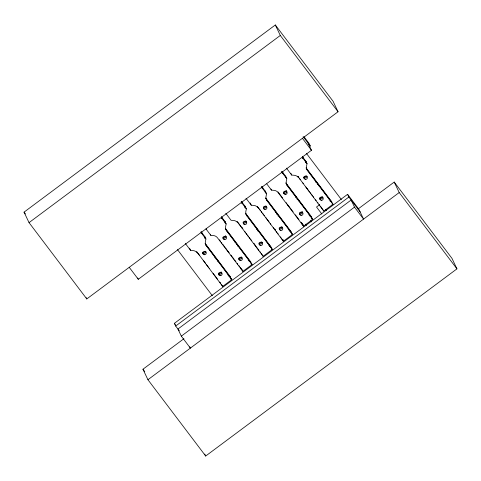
<?xml version="1.0" encoding="UTF-8"?>
<svg xmlns="http://www.w3.org/2000/svg" width="481" height="481" viewBox="0 0 481 481"><rect width="100%" height="100%" fill="white"/><g stroke="black" fill="none" stroke-linecap="round" stroke-linejoin="round"><path stroke-width="0.72" d="M204.659 238.287L204.864 236.772L204.467 236.201M224.928 222.883L225.09 221.705L224.687 221.14M245.13 207.99L245.31 206.638L244.913 206.072M265.332 193.091L265.536 191.576L265.133 191.005M285.6 177.693L285.762 176.509L285.359 175.944M305.802 162.794L305.982 161.448L305.585 160.876M204.864 236.772L205.922 238.997L205.423 241.402A5.928 5.814 -25.4 0 0 206.457 246.031L231.86 279.599L222.667 286.442L196.639 251.563M225.09 221.705L226.148 223.936L225.643 226.341A5.928 5.814 -25.4 0 0 226.677 230.97L252.08 264.532L242.887 271.38L217.484 237.818A5.928 5.814 -25.4 0 0 213.293 235.54L210.822 235.347L206.09 229.094M245.009 207.738L245.262 206.535L241.721 201.852M245.31 206.638L246.368 208.868L245.869 211.273A5.928 5.814 -25.4 0 0 246.903 215.903L272.306 249.465L263.113 256.313L237.085 221.434M265.235 192.671L265.488 191.468L261.941 186.79M265.536 191.576L266.594 193.801L266.089 196.206A5.928 5.814 -25.4 0 0 267.129 200.836L292.532 234.403L283.339 241.252L257.311 206.367M285.461 177.609L285.708 176.407L282.167 171.723M285.762 176.509L286.814 178.74L286.315 181.145A5.928 5.814 -25.4 0 0 287.349 185.774L312.752 219.336L303.559 226.184L278.156 192.622A5.928 5.814 -25.4 0 0 273.966 190.344L271.494 190.151L266.763 183.898M305.682 162.542L305.934 161.339L302.393 156.662M305.982 161.448L307.04 163.672L306.541 166.077A5.928 5.814 -25.4 0 0 307.575 170.707L332.978 204.269L323.785 211.117L297.757 176.238L297.967 176.515M24.05 212.139L275.318 24.97L333.068 101.275L338.047 111.766L86.784 298.935L29.034 222.631L24.05 212.139L25.403 213.931M29.034 222.631L280.297 35.462L275.318 24.97M129.227 267.316L138.287 279.287L311.472 150.282L308.093 143.176M201.575 233.471L202.098 233.081L201.208 231.908M221.464 218.657L222.324 218.013L221.434 216.847M241.757 203.541L242.55 202.952L241.66 201.779M262.127 188.366L262.77 187.885L261.88 186.718M282.209 173.407L282.996 172.823L282.106 171.651M302.357 158.399L303.222 157.756L302.333 156.584M214.785 257.78L215.362 257.347L205.832 244.715A5.928 5.814 -25.4 0 1 205.261 243.795L205.159 243.578M235.011 242.713L235.582 242.286L226.052 229.653A5.928 5.814 -25.4 0 1 225.487 228.728L225.355 228.439M255.231 227.645L255.808 227.218L246.278 214.586A5.928 5.814 -25.4 0 1 245.707 213.66L245.544 213.305M275.457 212.584L275.938 212.019M295.683 197.517L296.254 197.09L310.221 215.524M315.903 182.455L316.48 182.022L330.447 200.463M216.143 259.632L216.721 259.205L218.23 261.111L231.86 279.599M236.369 244.57L236.941 244.144L251.623 263.666M256.589 229.503L257.167 229.076L271.783 248.509M276.815 214.442L277.387 214.009L291.967 233.381M297.042 199.374L297.613 198.948M317.262 184.307L317.839 183.88M217.34 261.153L217.917 260.726M237.566 246.086L238.137 245.659M257.786 231.024L258.363 230.597M278.012 215.957L278.589 215.53M298.238 200.896L298.809 200.463M318.458 185.828L319.035 185.401M319.42 204.864L316.528 207.016L321.813 213.997M228 275.192L228.571 274.765M248.22 260.125L248.797 259.698M268.446 245.063L269.017 244.637M288.672 229.996L289.243 229.569M308.892 214.935L309.469 214.502M329.118 199.868L329.689 199.441M228.848 276.347L229.419 275.92M249.068 261.285L249.645 260.858M269.294 246.218L269.865 245.791M289.52 231.157L290.091 230.724M309.74 216.089L310.317 215.662M329.966 201.022L330.537 200.595M230.676 278.944L231.247 278.517M242.28 270.298L242.857 269.871M250.896 263.877L251.473 263.45M283.303 239.742L282.726 240.169L281.812 238.871M302.952 225.102L303.523 224.675M311.568 218.687L312.145 218.254M230.982 279.383L231.553 278.956M251.202 264.322L251.761 263.871L252.08 264.532M271.428 249.254L271.825 248.569M291.648 234.187L292.214 233.742L292.532 234.403M311.874 219.126L312.452 218.699L312.229 218.38M332.1 204.058L332.66 203.607L332.978 204.269M179.305 330.826L175.679 326.04L174.393 323.334L347.577 194.33L358.898 209.289L363.558 219.102L354.503 207.137L351.124 200.03L177.946 329.034L181.319 336.141L190.38 348.106L189.767 346.819M175.679 326.04L348.863 197.036L347.577 194.33M181.319 336.141L354.503 207.137M358.062 208.994L394.216 182.065L451.966 258.369L456.95 268.861L205.682 456.03L147.932 379.725L142.953 369.234L183.922 338.714M147.932 379.725L399.2 192.556L394.216 182.065M286.46 168.14L291.72 175.084L294.186 175.276A5.928 5.814 -25.4 0 1 298.382 177.555M246.013 198.268L251.274 205.219L253.74 205.411A5.928 5.814 -25.4 0 1 257.936 207.684M185.341 243.464L190.602 250.409L193.067 250.601A5.928 5.814 -25.4 0 1 197.264 252.88M206.571 229.287L206.115 228.758M249.17 237.446L249.392 237.71M228.782 252.309L229.215 252.832M289.388 207.034L290.277 208.147M281.95 171.951L282.684 172.769L282.149 171.885M228.715 252.23L228.349 251.767M208.489 267.292L207.702 266.282M309.542 191.889L308.646 190.729M289.321 206.95L289.021 206.571M269.095 222.018L268.711 221.531M241.33 201.87L242.238 202.898L241.546 201.792M200.884 231.998L201.792 233.026L201.256 232.149M310.161 192.634L310.504 193.079M249.489 237.83L249.892 238.36M228.265 251.659L228.012 251.335M288.853 206.361L287.969 205.195M268.632 221.422L268.284 220.971M248.406 236.49L247.613 235.45M209.205 268.17L209.445 268.488M280.297 35.462L338.047 111.766M399.2 192.556L456.95 268.861M304.094 136.875L309.073 143.458L310.359 146.164L303.114 136.592M348.863 197.036L360.185 211.995M302.411 138.312L311.472 150.282M306.481 153.463L341.36 199.543M302.308 157.419L307.04 163.672M331.872 201.942L306.469 168.374A5.928 5.814 -25.4 0 1 306.132 167.881M306.163 167.959L306.379 168.47A5.928 5.814 -25.4 0 0 306.95 169.39L316.336 181.818M325.559 209.391L326.437 210.552M298.148 176.755L298.749 177.549M299.254 178.223L300.276 179.569M302.826 182.936L303.337 183.61M305.886 186.983L306.644 187.987M311.243 194.059L312.476 195.689M313.095 196.507L313.714 197.318M315.56 199.765L316.179 200.583M317.412 202.212L318.031 203.024M319.264 204.659L319.883 205.471M281.559 171.789L286.814 178.74M311.646 217.003L286.243 183.441A5.928 5.814 -25.4 0 1 285.906 182.948M285.967 183.099L286.153 183.532A5.928 5.814 -25.4 0 0 286.724 184.457L296.11 196.885M310.323 220.737L311.201 221.903M305.694 224.188L306.577 225.349M301.563 222.673L302.453 223.851M278.012 191.937L282.545 197.925M286.171 202.717L286.423 203.048M290.404 208.309L293.097 211.868M295.34 214.833L298.929 219.576M261.333 186.856L266.594 193.801M291.42 232.07L266.017 198.509A5.928 5.814 -25.4 0 1 265.686 198.01M265.74 198.166L265.897 198.527A5.928 5.814 -25.4 0 0 266.504 199.519L275.89 211.947M277.387 214.009L276.034 212.157M274.651 228.908L275.547 230.086M258.297 207.678L258.808 208.351M259.319 209.025L260.341 210.371M261.357 211.718L261.868 212.392M262.891 213.744L263.402 214.418M263.907 215.091L264.418 215.765M265.951 217.785L266.258 218.194M268.2 220.857L267.929 220.502M270.178 223.376L270.797 224.188M273.262 227.453L273.881 228.265M274.501 229.082L275.114 229.894M276.347 231.523L276.966 232.341M277.585 233.159L278.198 233.97M241.113 201.918L246.368 208.868M271.2 247.132L245.797 213.57A5.928 5.814 -25.4 0 1 245.623 213.33M257.167 229.076L255.808 227.218M241.949 227.483L242.839 228.661M253.986 243.38L254.876 244.558M237.566 222.066L242.55 228.655M244.817 231.65L245.725 232.852M250.403 239.033L251.749 240.813M254.443 244.366L258.928 250.294M225.787 213.336L231.048 220.28L233.513 220.472A5.928 5.814 -25.4 0 1 237.71 222.751M221.494 216.919L225.036 221.603M221.41 217.677L226.148 223.936M250.974 262.199L225.571 228.637A5.928 5.814 -25.4 0 1 225.397 228.397M236.941 244.144L235.582 242.286M219.378 239.827L220.4 241.173M221.422 242.526L221.933 243.2M222.95 244.546L223.461 245.22M223.972 245.893L224.994 247.24M225.499 247.913L225.811 248.328M230.964 255.134L232.197 256.764M232.816 257.582L234.049 259.211M234.668 260.029L235.9 261.658M237.133 263.287L237.752 264.099M238.985 265.734L239.778 266.781M227.747 250.992L226.942 249.904M201.268 231.986L204.816 236.664M201.19 232.744L205.922 238.997M230.748 277.266L205.345 243.699A5.928 5.814 -25.4 0 1 205.177 243.458M216.721 259.205L215.362 257.347M197.12 252.2L199.387 255.195M203.463 260.582L205.646 263.474M207.527 266.053L207.257 265.698M213.095 273.31L217.586 279.239M177.447 249.585L212.319 295.665M174.393 323.334L175.3 324.531M142.953 369.234L144.757 371.621M308.555 190.614L308.285 190.254M320.731 206.596L321.055 207.034M260.059 251.791L260.486 252.369M286.544 203.21L286.916 203.734M280.393 236.874L280.657 237.235M225.872 248.406L226.292 248.996M219.721 282.07L220.033 282.497M207.077 265.452L206.235 264.297M308.105 190.007L307.239 188.805M287.878 205.074L287.614 204.708M267.658 220.136L266.907 219.102M306.884 188.305L307.143 188.666M246.212 233.501L246.993 234.602M280.754 237.373L281.096 237.855M220.082 282.569L220.424 283.05M330.489 200.529L332.413 203.253M321.302 207.377L321.548 207.726M321.747 208.014L322.973 209.752M310.269 215.596L312.211 218.35M301.076 222.444L303.559 226.184M261.279 253.499L262.548 255.297M240.452 267.707L241.264 268.855M241.769 269.576L242.887 271.38M221.242 284.211L222.054 285.365M222.144 285.486L222.667 286.442M323.286 210.191L323.785 211.117M282.9 240.41L283.339 241.252M262.692 255.501L263.113 256.313M312.434 218.675L312.752 219.336M271.987 248.803L272.306 249.465M206.295 228.697L206.583 229.142M330.742 200.878L331.295 202.044M322.601 196.97L322.913 197.625M306.95 169.39L307.575 170.707M319.612 198.527L320.16 199.681M306.866 176.268L307.064 176.677M303.758 177.579L304.305 178.734M290.927 173.413L291.72 175.084M310.516 215.945L311.069 217.111M302.302 211.868L302.693 212.692M286.724 184.457L287.349 185.774M299.429 213.672L299.934 214.742M286.562 191.167L286.838 191.745M301.322 222.793L301.876 223.96M284.079 193.801L283.531 192.647A1.72 1.69 -25.4 0 0 286.375 190.692M270.965 189.039L271.494 190.151M290.29 231.012L290.843 232.173M282.233 227.26L282.467 227.754M266.504 199.519L267.129 200.836M279.202 228.74L279.708 229.81M266.612 206.812L266.264 206.066A1.72 1.69 -25.4 0 1 263.329 207.666M263.347 207.792L263.859 208.862M250.216 202.988L251.274 205.219M270.069 246.074L270.623 247.24M261.929 242.159L262.241 242.821M246.278 214.586L246.903 215.903M259.018 243.885L259.487 244.877M246.194 221.464L246.392 221.873M243.164 222.944L243.633 223.93M249.843 261.141L250.397 262.307M241.63 257.064L242.021 257.888M226.052 229.653L226.677 230.97M238.835 259.037L239.261 259.938M225.817 236.201L225.697 235.955A1.72 1.69 -25.4 0 1 222.992 237.903M225.932 236.448L226.166 236.941M240.65 267.989L241.203 269.156M222.937 238.005L223.406 238.991M210.293 234.229L210.822 235.347M229.617 276.202L230.171 277.369M221.561 272.456L221.795 272.949M205.832 244.715L206.457 246.031M218.608 274.098L219.035 275.006M205.627 251.347L205.94 252.002M202.754 253.15L203.186 254.058M189.544 248.184L190.602 250.409M137.674 277.994L138.287 279.287M204.75 454.064L205.682 456.03M86.159 297.625L86.784 298.935M322.036 196.885A1.72 1.69 -25.4 0 1 319.673 197.853M306.235 175.775A1.72 1.69 -25.4 0 1 303.818 176.906M306.77 176.268A1.72 1.69 -25.4 0 1 303.776 177.531M322.607 197.042A1.72 1.69 -25.4 0 1 319.631 198.479M286.051 190.668A1.72 1.69 -25.4 0 1 283.598 191.973M301.815 211.953A1.72 1.69 -25.4 0 1 299.447 212.915M302.345 211.941A1.72 1.69 -25.4 0 1 299.404 213.546M281.644 226.852A1.72 1.69 -25.4 0 1 279.227 227.982M265.734 206.072A1.72 1.69 -25.4 0 1 263.372 207.034M282.07 226.846A1.72 1.69 -25.4 0 1 279.184 228.607M245.563 220.965A1.72 1.69 -25.4 0 1 243.145 222.102M261.417 241.913A1.72 1.69 -25.4 0 1 259 243.049M245.989 220.965A1.72 1.69 -25.4 0 1 243.103 222.727M261.935 242.238A1.72 1.69 -25.4 0 1 259.067 243.783M205.597 251.256A1.72 1.69 -25.4 0 1 202.766 252.97M221.398 272.042A1.72 1.69 -25.4 0 1 218.621 273.917M220.971 272.042A1.72 1.69 -25.4 0 1 218.554 273.178M205.062 251.262A1.72 1.69 -25.4 0 1 202.699 252.23M241.672 257.137A1.72 1.69 -25.4 0 1 238.847 258.85M225.379 235.858A1.72 1.69 -25.4 0 1 222.925 237.163M241.143 257.149A1.72 1.69 -25.4 0 1 238.774 258.111M305.399 179.383A1.72 1.69 -25.4 0 0 307.287 177.092A1.72 1.69 -25.4 0 0 304.359 176.647A1.72 1.69 -25.4 0 0 305.399 179.383M321.254 200.324A1.72 1.69 -25.4 0 0 323.142 198.034A1.72 1.69 -25.4 0 0 320.214 197.595A1.72 1.69 -25.4 0 0 321.254 200.324M285.179 194.444A1.72 1.69 -25.4 0 0 287.067 192.153A1.72 1.69 -25.4 0 0 284.139 191.715A1.72 1.69 -25.4 0 0 285.179 194.444M301.028 215.392A1.72 1.69 -25.4 0 0 302.922 213.101A1.72 1.69 -25.4 0 0 299.988 212.662A1.72 1.69 -25.4 0 0 301.028 215.392M264.953 209.512A1.72 1.69 -25.4 0 0 266.841 207.221A1.72 1.69 -25.4 0 0 263.913 206.782A1.72 1.69 -25.4 0 0 264.953 209.512M280.808 230.459A1.72 1.69 -25.4 0 0 282.696 228.168A1.72 1.69 -25.4 0 0 279.768 227.723A1.72 1.69 -25.4 0 0 280.808 230.459M244.727 224.579A1.72 1.69 -25.4 0 0 246.615 222.282A1.72 1.69 -25.4 0 0 243.687 221.843A1.72 1.69 -25.4 0 0 244.727 224.579M260.582 245.52A1.72 1.69 -25.4 0 0 262.47 243.23A1.72 1.69 -25.4 0 0 259.542 242.791A1.72 1.69 -25.4 0 0 260.582 245.52M204.281 254.708A1.72 1.69 -25.4 0 0 206.169 252.417A1.72 1.69 -25.4 0 0 203.241 251.972A1.72 1.69 -25.4 0 0 204.281 254.708M220.136 275.649A1.72 1.69 -25.4 0 0 222.024 273.358A1.72 1.69 -25.4 0 0 219.095 272.919A1.72 1.69 -25.4 0 0 220.136 275.649M224.507 239.64A1.72 1.69 -25.4 0 0 226.395 237.349A1.72 1.69 -25.4 0 0 223.467 236.911A1.72 1.69 -25.4 0 0 224.507 239.64M240.356 260.588A1.72 1.69 -25.4 0 0 242.25 258.297A1.72 1.69 -25.4 0 0 239.316 257.852A1.72 1.69 -25.4 0 0 240.356 260.588"/></g></svg>
